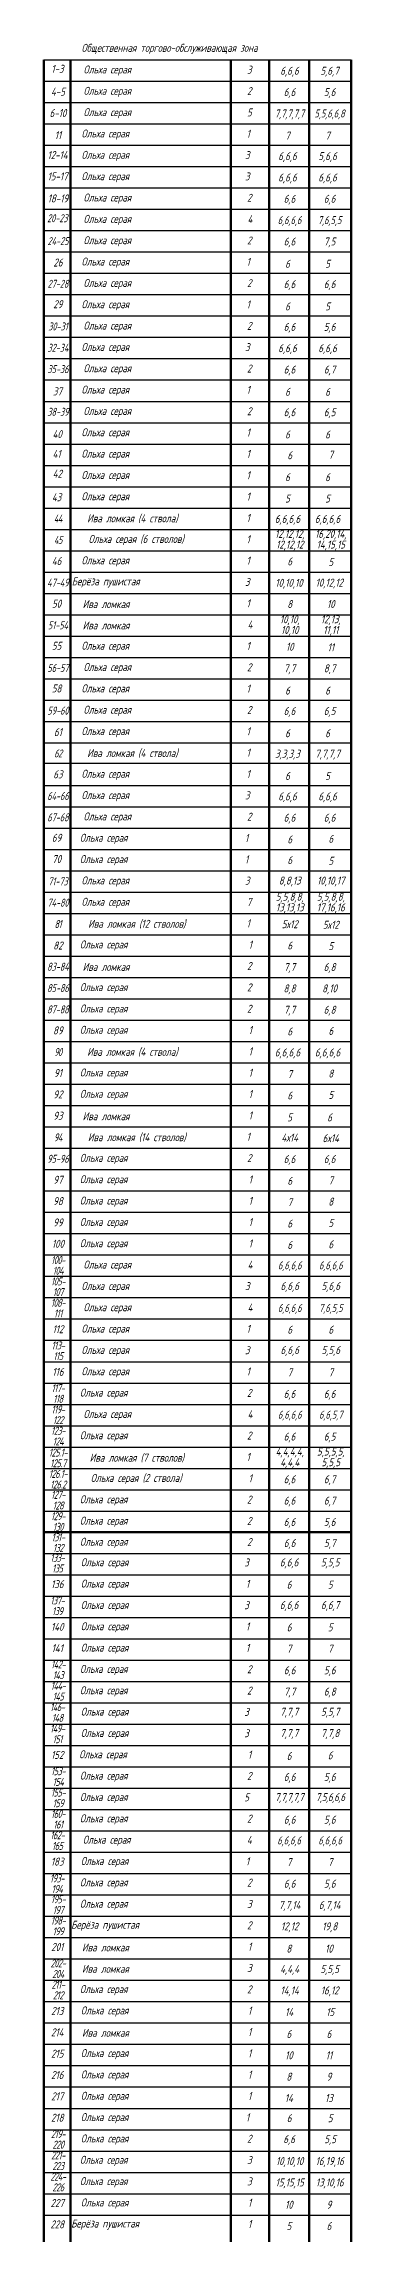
# Model space of a CAD drawing. Header units: metres. Extents: x 23128 to 34628, y -678634 to 13070.
# Drawn here: x 23128 to 34628, y -69004 to 13070 of the extents above; entities that cross this region are included whole.
import ezdxf

# ---------------------------------------------------------------- set-up
doc = ezdxf.new("R2010")
doc.units = ezdxf.units.M
for name, color, linetype, lineweight in [('Лиственные', 160, 'Continuous', 30), ('ТАБЛИЦА 50', 51, 'Continuous', 50), ('ТЕКСТ', 250, 'Continuous', 30), ('текст 300', 7, 'Continuous', 30)]:
    doc.layers.add(name, color=color, linetype=linetype, lineweight=lineweight)
doc.layers.add('ТАБЛИЦА', color=18, linetype='Continuous', true_color=0x000000)
doc.styles.add('NF_VGP_3.0', font='cs_gost2304.shx', dxfattribs={"oblique": 15, "height": 300})

msp = doc.modelspace()

# ---------------------------------------------------------------- linework, layer by layer
at = {"layer": 'ТАБЛИЦА', "color": 0, "transparency": 33554687}
for points in [[(23128, 12467), (34628, 12467)], [(23128, 11667), (34628, 11667)], [(23128, 10867), (34628, 10867)], [(23128, 10067), (34628, 10067)], [(23128, 9267), (34628, 9267)], [(23128, 8467), (34628, 8467)], [(23128, 7667), (34628, 7667)], [(23128, 6867), (34628, 6867)], [(23128, 6067), (34628, 6067)], [(23128, 5267), (34628, 5267)], [(23128, 4467), (34628, 4467)], [(23128, 3667), (34628, 3667)], [(23128, 2867), (34628, 2867)], [(23128, 2067), (34628, 2067)], [(23128, 1267), (34628, 1267)], [(23128, 467), (34628, 467)], [(23128, -333), (34628, -333)], [(23128, -1133), (34628, -1133)], [(23128, -1933), (34628, -1933)], [(23128, -2733), (34628, -2733)], [(23128, -3533), (34628, -3533)], [(23128, -4333), (34628, -4333)], [(23128, -5133), (34628, -5133)], [(23128, -5933), (34628, -5933)], [(23128, -6733), (34628, -6733)], [(23128, -7533), (34628, -7533)], [(23128, -8333), (34628, -8333)], [(23128, -9133), (34628, -9133)], [(23128, -9933), (34628, -9933)], [(23128, -10733), (34628, -10733)], [(23128, -11533), (34628, -11533)], [(23128, -12333), (34628, -12333)], [(23128, -13133), (34628, -13133)], [(23128, -13902), (34628, -13902)], [(23128, -14733), (34628, -14733)], [(23128, -15533), (34628, -15533)], [(23128, -16333), (34628, -16333)], [(23128, -17133), (34628, -17133)], [(23128, -17933), (34628, -17933)], [(23128, -18733), (34628, -18733)], [(23128, -19533), (34628, -19533)], [(23128, -20333), (34628, -20333)], [(23128, -21133), (34628, -21133)], [(23128, -21933), (34628, -21933)], [(23128, -22733), (34628, -22733)], [(23128, -23533), (34628, -23533)], [(23128, -24333), (34628, -24333)], [(23128, -25133), (34628, -25133)], [(23128, -25933), (34628, -25933)], [(23128, -26733), (34628, -26733)], [(23128, -27533), (34628, -27533)], [(23128, -28333), (34628, -28333)], [(23128, -29133), (34628, -29133)], [(23128, -29933), (34628, -29933)], [(23128, -30733), (34628, -30733)], [(23128, -31533), (34628, -31533)], [(23128, -32333), (34628, -32333)], [(23128, -33133), (34628, -33133)], [(23128, -33933), (34628, -33933)], [(23128, -34733), (34628, -34733)], [(23128, -35533), (34628, -35533)], [(23128, -36333), (34628, -36333)], [(23128, -37133), (34628, -37133)], [(23128, -37933), (34628, -37933)], [(23128, -38733), (34628, -38733)], [(23128, -39533), (34628, -39533)], [(23128, -40333), (34628, -40333)], [(23128, -41133), (34628, -41133)], [(23128, -41933), (34628, -41933)], [(23128, -43523), (34628, -43523)], [(23128, -44323), (34628, -44323)], [(23128, -45123), (34628, -45123)], [(23128, -45923), (34628, -45923)], [(23128, -46723), (34628, -46723)], [(23128, -47523), (34628, -47523)], [(23128, -48323), (34628, -48323)], [(23128, -49123), (34628, -49123)], [(23128, -49923), (34628, -49923)], [(23128, -50723), (34628, -50723)], [(23128, -51523), (34628, -51523)], [(23128, -52323), (34628, -52323)], [(23128, -53123), (34628, -53123)], [(23128, -53923), (34628, -53923)], [(23128, -54723), (34628, -54723)], [(23128, -55523), (34628, -55523)], [(23128, -56323), (34628, -56323)], [(23128, -57123), (34628, -57123)], [(23128, -57923), (34628, -57923)], [(23128, -58723), (34628, -58723)], [(23128, -59523), (34628, -59523)], [(23128, -60323), (34628, -60323)], [(23128, -61123), (34628, -61123)], [(23128, -61923), (34628, -61923)], [(23128, -62723), (34628, -62723)], [(23128, -63523), (34628, -63523)], [(23128, -64323), (34628, -64323)], [(23128, -65123), (34628, -65123)], [(23128, -65923), (34628, -65923)], [(23128, -66723), (34628, -66723)], [(23128, -67523), (34628, -67523)], [(23128, -68323), (34628, -68323)]]:
    msp.add_lwpolyline(points, dxfattribs=at)
at = {"layer": 'ТАБЛИЦА 50', "color": 7, "transparency": 33554687}
for points in [[(23128, -42723), (23128, 12467)], [(24128, -42723), (24128, 12467)], [(30128, -42724), (30128, 12467)], [(30128, -42724), (30128, 12467)], [(31556, -42724), (31556, 12467)], [(31556, -42724), (31556, 12467)], [(33056, -42724), (33056, 12467)], [(33056, -42724), (33056, 12467)], [(34628, -42724), (34628, 12467)], [(34628, -42724), (34628, 12467)], [(23128, -42723), (34628, -42723)], [(23128, -98713), (23128, -42723)], [(24128, -98713), (24128, -42723)], [(30128, -98714), (30128, -42723)], [(30128, -98714), (30128, -42723)], [(31556, -98714), (31556, -42723)], [(31556, -98714), (31556, -42723)], [(33056, -98714), (33056, -42723)], [(33056, -98714), (33056, -42723)], [(34628, -98714), (34628, -42723)]]:
    msp.add_lwpolyline(points, dxfattribs=at)

# ---------------------------------------------------------------- texts
at = {"layer": 'Лиственные', "lineweight": 30, "transparency": 33554687, "char_height": 300, "attachment_point": 5, "style": 'NF_VGP_3.0'}
for s, insert, width in [('Ольха серая', (25503, 12067), 6349.98), ('Ольха серая', (25503, 11267), 6349.98), ('Ольха серая', (25427, 9667), 6349.98), ('Ольха серая', (25503, 10467), 6349.98), ('Ольха серая', (25427, 8867), 6349.98), ('Ольха серая', (25427, 8067), 6349.98), ('Ольха серая', (25503, 7267), 6349.98), ('Ольха серая', (25503, 6467), 6349.98), ('Ольха серая', (25503, 5667), 6349.98), ('Ольха серая', (25427, 4867), 6349.98), ('Ольха серая', (25503, 4067), 6349.98), ('Ольха серая', (25427, 3267), 6349.98), ('Ольха серая', (25503, 2467), 6349.98), ('Ольха серая', (25427, 1667), 6349.98), ('Ольха серая', (25503, 867), 6349.98), ('Ольха серая', (25427, 67), 6349.98), ('Ольха серая', (25503, -733), 6349.98), ('Ольха серая', (25427, -1533), 6349.98), ('Ольха серая', (25427, -2333), 6349.98), ('Ольха серая', (25427, -3133), 6349.98), ('Ольха серая', (25427, -3933), 6349.98), ('Ива ломкая (4 ствола)', (26442, -4733), 6349.98), ('Ольха серая (6 стволов)', (26584, -5533), 6349.98), ('Ольха серая', (25427, -6333), 6349.98), ('\\pxqj;Берёза пушистая', (26041, -7121), 3736), ('Ива ломкая', (25454, -7933), 6349.98), ('Ива ломкая', (25454, -8733), 6349.98), ('Ольха серая', (25427, -9533), 6349.98), ('Ольха серая', (25503, -10333), 6349.98), ('Ольха серая', (25427, -11133), 6349.98), ('Ольха серая', (25503, -11933), 6349.98), ('Ольха серая', (25427, -12733), 6349.98), ('Ива ломкая (4 ствола)', (26442, -13533), 6349.98), ('Ольха серая', (25427, -14333), 6349.98), ('Ольха серая', (25427, -15133), 6349.98), ('Ольха серая', (25503, -15933), 6349.98), ('Ольха серая', (25366, -16733), 6349.98), ('Ольха серая', (25366, -17533), 6349.98), ('Ольха серая', (25427, -18333), 6349.98), ('Ольха серая', (25427, -19133), 6349.98), ('Ива ломкая (12 стволов)', (26606, -19933), 6349.98), ('Ольха серая', (25366, -20733), 6349.98), ('Ольха серая', (25366, -22333), 6349.98), ('Ива ломкая', (25454, -21533), 6349.98), ('Ольха серая', (25366, -23133), 6349.98), ('Ольха серая', (25366, -23933), 6349.98), ('Ива ломкая (4 ствола)', (26442, -24733), 6349.98), ('Ольха серая', (25366, -25533), 6349.98), ('Ольха серая', (25366, -26333), 6349.98), ('Ива ломкая', (25454, -27133), 6349.98), ('Ива ломкая (14 стволов)', (26606, -27933), 6349.98), ('Ольха серая', (25366, -28733), 6349.98), ('Ольха серая', (25366, -29533), 6349.98), ('Ольха серая', (25366, -30333), 6349.98), ('Ольха серая', (25366, -31133), 6349.98), ('Ольха серая', (25366, -31933), 6349.98), ('Ольха серая', (25503, -32733), 6349.98), ('Ольха серая', (25427, -33533), 6349.98), ('Ольха серая', (25503, -34333), 6349.98), ('Ольха серая', (25427, -35133), 6349.98), ('Ольха серая', (25427, -35933), 6349.98), ('Ольха серая', (25427, -36733), 6349.98), ('Ольха серая', (25366, -37533), 6349.98), ('Ольха серая', (25503, -38333), 6349.98), ('Ольха серая', (25366, -39133), 6349.98), ('Ива ломкая (7 стволов)', (26606, -39947), 6349.98), ('Ольха серая (2 ствола)', (26584, -40733), 6349.98), ('Ольха серая', (25366, -41533), 6349.98), ('Ольха серая', (25366, -42333), 6349.98), ('Ольха серая', (25369, -43123), 6349.98), ('Ольха серая', (25402, -43892), 6349.98), ('Ольха серая', (25402, -44692), 6349.98), ('Ольха серая', (25402, -45492), 6349.98), ('Ольха серая', (25402, -46292), 6349.98), ('Ольха серая', (25402, -47092), 6349.98), ('Ольха серая', (25369, -47892), 6349.98), ('Ольха серая', (25369, -48692), 6349.98), ('Ольха серая', (25402, -49492), 6349.98), ('Ольха серая', (25402, -50292), 6349.98), ('Ольха серая', (25341, -51092), 6349.98), ('Ольха серая', (25369, -51892), 6349.98), ('Ольха серая', (25369, -52692), 6349.98), ('Ольха серая', (25369, -53492), 6349.98), ('Ольха серая', (25479, -54292), 6349.98), ('Ольха серая', (25402, -55092), 6349.98), ('Ольха серая', (25369, -55892), 6349.98), ('Ольха серая', (25369, -56692), 6349.98), ('\\pxqj;Берёза пушистая', (26017, -57481), 3736), ('Ива ломкая', (25430, -58292), 6349.98), ('Ива ломкая', (25430, -59092), 6349.98), ('Ольха серая', (25369, -59892), 6349.98), ('Ольха серая', (25402, -60692), 6349.98), ('Ива ломкая', (25430, -61492), 6349.98), ('Ольха серая', (25402, -62292), 6349.98), ('Ольха серая', (25402, -63092), 6349.98), ('Ольха серая', (25402, -63892), 6349.98), ('Ольха серая', (25402, -64692), 6349.98), ('Ольха серая', (25402, -65492), 6349.98), ('Ольха серая', (25369, -66292), 6349.98), ('Ольха серая', (25369, -67092), 6349.98), ('Ольха серая', (25402, -67892), 6349.98), ('\\pxqj;Берёза пушистая', (26017, -68681), 3736)]:
    msp.add_mtext(s, dxfattribs=dict(at, insert=insert, width=width))
at = {"layer": 'Лиственные', "color": 5, "char_height": 300, "attachment_point": 1, "style": 'NF_VGP_3.0'}
for s, insert, width in [('3', (30730, 12247), 232.3), ('2', (30730, 11447), 243.91), ('5', (30730, 10647), 232.3), ('3', (30654, 9047), 232.3), ('1', (30714, 9847), 156.16), ('3', (30654, 8247), 232.3), ('2', (30730, 7447), 243.91), ('4', (30750, 6647), 239.07), ('2', (30730, 5847), 243.91), ('1', (30714, 5047), 156.16), ('2', (30730, 4247), 243.91), ('1', (30714, 3447), 156.16), ('2', (30730, 2647), 243.91), ('3', (30654, 1847), 232.3), ('2', (30730, 1047), 243.91), ('1', (30714, 247), 156.16), ('2', (30730, -553), 243.91), ('1', (30714, -1353), 156.16), ('1', (30714, -2153), 156.16), ('1', (30714, -2953), 156.16), ('1', (30714, -3753), 156.16), ('1', (30714, -4553), 156.16), ('1', (30714, -5353), 156.16), ('1', (30714, -6153), 156.16), ('3', (30654, -6953), 232.3), ('1', (30714, -7753), 156.16), ('4', (30750, -8553), 239.07), ('1', (30714, -9353), 156.16), ('2', (30730, -10153), 243.91), ('1', (30714, -10953), 156.16), ('2', (30730, -11753), 243.91), ('1', (30714, -12553), 156.16), ('1', (30714, -13353), 156.16), ('1', (30714, -14153), 156.16), ('3', (30654, -14953), 232.3), ('2', (30730, -15753), 243.91), ('1', (30653, -16553), 156.16), ('1', (30653, -17353), 156.16), ('3', (30654, -18153), 232.3), ('7', (30721, -18953), 216.46), ('1', (30714, -19753), 156.16), ('1', (30791, -20553), 156.16), ('2', (30730, -21353), 243.91), ('2', (30730, -22153), 243.91), ('2', (30730, -22953), 243.91), ('1', (30791, -23753), 156.16), ('1', (30791, -24553), 156.16), ('1', (30791, -25353), 156.16), ('1', (30791, -26153), 156.16), ('1', (30791, -26953), 156.16), ('1', (30714, -27753), 156.16), ('2', (30730, -28553), 243.91), ('1', (30791, -29353), 156.16), ('1', (30791, -30153), 156.16), ('1', (30791, -30953), 156.16), ('1', (30791, -31753), 156.16), ('4', (30750, -32553), 239.07), ('3', (30654, -33353), 232.3), ('4', (30750, -34153), 239.07), ('1', (30714, -34953), 156.16), ('3', (30654, -35753), 232.3), ('1', (30714, -36553), 156.16), ('2', (30730, -37353), 243.91), ('4', (30750, -38153), 239.07), ('2', (30730, -38953), 243.91), ('1', (30714, -39753), 156.16), ('1', (30791, -40553), 156.16), ('2', (30730, -41353), 243.91), ('2', (30730, -42153), 243.91), ('2', (30734, -42943), 243.91), ('3', (30629, -43712), 232.3), ('1', (30689, -44512), 156.16), ('3', (30629, -45312), 232.3), ('1', (30689, -46112), 156.16), ('1', (30689, -46912), 156.16), ('2', (30734, -47712), 243.91), ('2', (30734, -48512), 243.91), ('3', (30629, -49312), 232.3), ('3', (30629, -50112), 232.3), ('1', (30766, -50912), 156.16), ('5', (30629, -52512), 232.3), ('2', (30734, -51712), 243.91), ('2', (30734, -53312), 243.91), ('4', (30726, -54112), 239.07), ('1', (30689, -54912), 156.16), ('2', (30734, -55712), 243.91), ('3', (30734, -56512), 232.3), ('2', (30734, -57312), 243.91), ('1', (30766, -58112), 156.16), ('3', (30734, -58912), 232.3), ('2', (30734, -59712), 243.91), ('1', (30766, -60512), 156.16), ('1', (30766, -61312), 156.16), ('1', (30766, -62112), 156.16), ('1', (30766, -62912), 156.16), ('1', (30766, -63712), 156.16), ('1', (30689, -64512), 156.16), ('2', (30734, -65312), 243.91), ('3', (30734, -66112), 232.3), ('3', (30734, -66912), 232.3), ('1', (30766, -67712), 156.16), ('1', (30766, -68512), 156.16)]:
    msp.add_mtext(s, dxfattribs=dict(at, insert=insert, width=width))
at = {"layer": 'ТЕКСТ', "color": 31, "insert": (24538, 13068), "char_height": 300, "width": 9022.45, "attachment_point": 1, "style": 'NF_VGP_3.0'}
msp.add_mtext('Общественная торгово-обслуживающая зона', dxfattribs=at)
at = {"layer": 'текст 300', "transparency": 33554687, "char_height": 300, "attachment_point": 5, "style": 'NF_VGP_3.0'}
for s, insert, width in [('1-3', (23635, 12131), 1427.54), ('6,6,6', (32321, 12024), 1427.54), ('5,6,7', (33821, 12024), 1427.54), ('6,6', (32321, 11224), 1427.54), ('5,6', (33821, 11224), 1427.54), ('{\\W0.9;7,7,7,7,7}', (32321, 10424), 1427.54), ('{\\W0.9;5,5,6,6,8}', (33821, 10424), 1427.54), ('7', (32245, 9624), 1427.54), ('7', (33745, 9624), 1427.54), ('6,6,6', (32245, 8824), 1427.54), ('6,6,6', (32245, 8024), 1427.54), ('5,6,6', (33745, 8824), 1427.54), ('6,6,6', (33745, 8024), 1427.54), ('6,6', (32321, 7224), 1427.54), ('6,6', (33821, 7224), 1427.54), ('{\\W0.9;6,6,6,6}', (32321, 6424), 5902.74), ('{\\W0.9;7,6,5,5}', (33821, 6424), 3711.29), ('6,6', (32321, 5624), 1427.54), ('7,5', (33821, 5624), 1427.54), ('6', (32245, 4824), 1427.54), ('5', (33745, 4824), 1427.54), ('6,6', (32321, 4024), 1427.54), ('6,6', (33821, 4024), 1427.54), ('6', (32245, 3224), 1427.54), ('5', (33745, 3224), 1427.54), ('6,6', (32321, 2424), 1427.54), ('5,6', (33821, 2424), 1427.54), ('6,6,6', (32245, 1624), 1427.54), ('6,6,6', (33745, 1624), 1427.54), ('6,6', (32321, 824), 1427.54), ('6,7', (33821, 824), 1427.54), ('6', (32245, 24), 1427.54), ('6', (33745, 24), 1427.54), ('6,6', (32321, -776), 1427.54), ('6,5', (33821, -776), 1427.54), ('6', (32245, -1576), 1427.54), ('6', (33745, -1576), 1427.54), ('6', (32330, -2355), 1500), ('7', (33866, -2333), 1572.46), ('6', (32245, -3176), 1427.54), ('6', (33745, -3176), 1427.54), ('5', (32245, -3976), 1427.54), ('5', (33745, -3976), 1427.54), ('6,6,6,6', (32245, -4776), 1427.54), ('6,6,6,6', (33745, -4776), 1427.54), ('6', (32330, -6333), 1500), ('5', (33866, -6355), 1572.46), ('10,10,10', (32301, -7171), 1427.54), ('10,12,12', (33810, -7163), 1427.54), ('8', (32330, -7933), 1500), ('10', (33866, -7933), 1572.46), ('10', (32330, -9533), 1500), ('11', (33866, -9555), 1572.46), ('7,7', (32321, -10376), 1427.54), ('8,7', (33821, -10376), 1427.54), ('6', (32245, -11176), 1427.54), ('6', (33745, -11176), 1427.54), ('6,6', (32321, -11976), 1427.54), ('6,5', (33821, -11976), 1427.54), ('6', (32245, -12776), 1427.54), ('6', (33745, -12776), 1427.54), ('3,3,3,3', (32245, -13576), 1427.54), ('7,7,7,7', (33745, -13576), 1427.54), ('6', (32245, -14376), 1427.54), ('5', (33745, -14376), 1427.54), ('6,6,6', (32245, -15176), 1427.54), ('6,6,6', (33745, -15176), 1427.54), ('6,6', (32321, -15976), 1427.54), ('6,6', (33821, -15976), 1427.54), ('6', (32330, -16755), 1500), ('6', (33866, -16733), 1572.46), ('6', (32330, -17533), 1500), ('5', (33866, -17555), 1572.46), ('8,8,13', (32330, -18333), 1500), ('10,10,17', (33866, -18333), 1572.46), ('5х12', (32330, -19933), 1500), ('5х12', (33866, -19955), 1572.46), ('6', (32330, -20733), 1500), ('5', (33866, -20755), 1572.46), ('7,7', (32321, -21576), 1427.54), ('6,8', (33821, -21576), 1427.54), ('8,8', (32321, -22376), 1427.54), ('8,10', (33821, -22376), 1427.54), ('7,7', (32321, -23176), 1427.54), ('6,8', (33821, -23176), 1427.54), ('6', (33866, -23933), 1572.46), ('6,6,6,6', (32245, -24776), 1427.54), ('6', (32330, -23955), 1500), ('6,6,6,6', (33745, -24776), 1427.54), ('7', (32330, -25555), 1500), ('8', (33866, -25533), 1572.46), ('6', (32330, -26355), 1500), ('5', (33866, -26333), 1572.46), ('5', (32321, -27176), 1427.54), ('6', (33821, -27176), 1427.54), ('4х14', (32330, -27933), 1500), ('6х14', (33866, -27955), 1572.46), ('6,6', (32321, -28776), 1427.54), ('6,6', (33821, -28776), 1427.54), ('6', (32330, -29555), 1500), ('7', (33866, -29533), 1572.46), ('7', (32330, -30355), 1500), ('8', (33866, -30333), 1572.46), ('6', (32330, -31155), 1500), ('5', (33866, -31133), 1572.46), ('6', (32330, -31955), 1500), ('6', (33866, -31933), 1572.46), ('{\\W0.9;6,6,6,6}', (32330, -32755), 1500), ('{\\W0.9;6,6,6,6}', (33866, -32755), 1572.46), ('6,6,6', (32330, -33533), 1500), ('5,6,6', (33866, -33533), 1540.96), ('{\\W0.9;6,6,6,6}', (32330, -34355), 1500), ('{\\W0.9;7,6,5,5}', (33866, -34355), 1572.46), ('6', (32330, -35133), 1500), ('6', (33866, -35133), 1572.46), ('6,6,6', (32330, -35933), 1500), ('5,5,6', (33866, -35933), 1540.96), ('7', (32330, -36733), 1500), ('7', (33866, -36733), 1572.46), ('6,6', (32321, -37576), 1427.54), ('6,6', (33821, -37576), 1427.54), ('{\\W0.9;6,6,6,6}', (32330, -38355), 1500), ('{\\W0.9;6,6,5,7}', (33866, -38355), 1572.46), ('6,6', (32321, -39176), 1427.54), ('6,5', (33821, -39176), 1427.54), ('6,6', (32321, -40776), 1427.54), ('6,7', (33821, -40776), 1427.54), ('6,6', (32321, -41576), 1427.54), ('6,7', (33821, -41576), 1427.54), ('6,6', (32321, -42376), 1427.54), ('5,6', (33821, -42376), 1427.54), ('6,6', (32325, -43167), 1427.54), ('5,7', (33825, -43167), 1427.54), ('6,6,6', (32306, -43892), 1500), ('5,5,5', (33842, -43892), 1540.96), ('6', (32306, -44692), 1500), ('5', (33842, -44692), 1572.46), ('6,6,6', (32306, -45492), 1500), ('6,6,7', (33842, -45492), 1540.96), ('6', (32306, -46292), 1500), ('5', (33842, -46292), 1572.46), ('7', (32306, -47092), 1500), ('7', (33842, -47092), 1572.46), ('6,6', (32325, -47936), 1427.54), ('5,6', (33825, -47936), 1427.54), ('7,7', (32325, -48736), 1427.54), ('6,8', (33825, -48736), 1427.54), ('7,7,7', (32306, -49492), 1500), ('5,5,7', (33842, -49492), 1540.96), ('7,7,7', (32306, -50292), 1500), ('7,7,8', (33842, -50292), 1540.96), ('6', (32306, -51114), 1500), ('6', (33842, -51092), 1572.46), ('{\\T0.9;7,7,7,7,7}', (32306, -52692), 1500), ('6,6', (32325, -51936), 1427.54), ('{\\T0.9;7,5,6,6,6}', (33842, -52692), 1540.96), ('5,6', (33825, -51936), 1427.54), ('{\\W0.9;6,6,6,6}', (32306, -54314), 1500), ('6,6', (32325, -53536), 1427.54), ('{\\W0.9;6,6,6,6}', (33842, -54314), 1572.46), ('5,6', (33825, -53536), 1427.54), ('7', (32306, -55092), 1500), ('7', (33842, -55092), 1572.46), ('6,6', (32325, -55936), 1427.54), ('5,6', (33825, -55936), 1427.54), ('7,7,14', (32325, -56736), 1427.54), ('6,7,14', (33825, -56736), 1427.54), ('12,12', (32325, -57536), 1427.54), ('19,8', (33825, -57536), 1427.54), ('8', (32297, -58336), 1427.54), ('10', (33797, -58336), 1427.54), ('4,4,4', (32325, -59136), 1427.54), ('5,5,5', (33825, -59136), 1427.54), ('14,14', (32325, -59936), 1427.54), ('16,12', (33825, -59936), 1427.54), ('14', (32306, -60714), 1500), ('15', (33842, -60714), 1572.46), ('6', (32297, -61536), 1427.54), ('6', (33797, -61536), 1427.54), ('10', (32297, -62336), 1427.54), ('11', (33797, -62336), 1427.54), ('8', (32297, -63136), 1427.54), ('9', (33797, -63136), 1427.54), ('14', (32297, -63936), 1427.54), ('13', (33797, -63936), 1427.54), ('6', (32306, -64692), 1500), ('5', (33842, -64692), 1572.46), ('6,6', (32306, -65514), 1500), ('5,5', (33842, -65514), 1572.46), ('10,10,10', (32325, -66336), 1427.54), ('16,19,16', (33825, -66336), 1427.54), ('15,15,15', (32325, -67136), 1427.54), ('13,10,16', (33825, -67136), 1427.54), ('10', (32297, -67936), 1427.54), ('9', (33797, -67936), 1427.54), ('5', (32297, -68736), 1427.54), ('6', (33797, -68736), 1427.54)]:
    msp.add_mtext(s, dxfattribs=dict(at, insert=insert, width=width))
at = {"layer": 'текст 300', "color": 7, "transparency": 33554687, "char_height": 300, "attachment_point": 5, "style": 'NF_VGP_3.0'}
for s, insert, width in [('{\\C256;4-5}', (23654, 11273), 1427.54), ('{\\C256;6-10}', (23654, 10473), 1427.54), ('{\\C256;12-14}', (23639, 8900), 1427.54), ('{\\C256;11}', (23653, 9644), 1427.54), ('{\\C256;15-17}', (23639, 8100), 1427.54), ('{\\C256;18-19}', (23654, 7273), 1427.54), ('{\\W0.8;\\C256;20-23}', (23631, 6531), 1427.54), ('{\\W0.8;\\C256;24-25}', (23654, 5673), 1427.54), ('{\\C0;26}', (23654, 4870), 1427.54), ('{\\W0.8;\\C256;27-28}', (23654, 4073), 1427.54), ('{\\C256;29}', (23650, 3308), 1427.54), ('{\\W0.8;\\C256;30-31}', (23654, 2473), 1427.54), ('{\\W0.8;\\C256;32-34}', (23654, 1673), 1427.54), ('{\\W0.8;\\C256;35-36}', (23654, 873), 1427.54), ('{\\C256;37}', (23636, 42), 1427.54), ('{\\W0.8;\\C256;38-39}', (23654, -727), 1427.54), ('{\\C256;40}', (23626, -1563), 1427.54), ('{\\C256;41}', (23603, -2304), 1427.54), ('{\\C256;42}', (23632, -3045), 1427.54), ('{\\C256;43}', (23603, -3928), 1427.54), ('{\\C256;46}', (23603, -6318), 1427.54), ('{\\W0.8;\\C256;47-49}', (23654, -7127), 1427.54), ('{\\C256;50}', (23603, -7918), 1427.54), ('{\\W0.8;\\C256;51-54}', (23654, -8727), 1427.54), ('{\\C0;55}', (23603, -9497), 1427.54), ('{\\W0.8;\\C256;56-57}', (23654, -10327), 1427.54), ('{\\C256;58}', (23603, -11097), 1427.54), ('{\\W0.8;\\C256;59-60}', (23654, -11927), 1427.54), ('{\\C256;61}', (23653, -12733), 1000), ('{\\C0;63}', (23653, -14315), 1000), ('{\\W0.8;\\C256;64-66}', (23654, -15127), 1427.54), ('{\\W0.8;\\C256;67-68}', (23654, -15927), 1427.54), ('{\\C256;69}', (23604, -16694), 1427.54), ('{\\C256;70}', (23604, -17494), 1427.54), ('{\\W0.8;\\C256;71-73}', (23654, -18327), 1427.54), ('{\\W0.8;\\C256;74-80}', (23654, -19127), 1427.54), ('{\\C256;82}', (23653, -20733), 1000), ('{\\W0.8;\\C256;83-84}', (23653, -21527), 1000), ('{\\W0.8;\\C256;87-88}', (23653, -23127), 1000), ('{\\W0.8;\\C256;85-86}', (23653, -22327), 1000), ('{\\C256;89}', (23653, -23914), 1000), ('{\\C256;91}', (23653, -25514), 1000), ('{\\C256;92}', (23653, -26314), 1000), ('{\\C256;93}', (23653, -27114), 1000), ('{\\W0.8;\\C256;95-96}', (23653, -28727), 1000), ('{\\C256;97}', (23653, -29514), 1000), ('{\\C256;98}', (23653, -30314), 1000), ('{\\C256;99}', (23653, -31114), 1000), ('{\\C256;100}', (23653, -31914), 1000), ('{\\C256;112}', (23653, -35115), 1000), ('{\\C256;116}', (23653, -36715), 1000), ('{\\C256;136}', (23628, -44674), 1000), ('{\\C256;140}', (23628, -46274), 1000), ('{\\C256;141}', (23628, -47074), 1000), ('{\\C256;152}', (23628, -51073), 1000), ('{\\C256;183}', (23628, -55074), 1000), ('{\\C256;201}', (23628, -58273), 1000), ('{\\C256;213}', (23628, -60673), 1000), ('{\\C256;214}', (23628, -61473), 1000), ('{\\C256;215}', (23628, -62273), 1000), ('{\\C256;216}', (23628, -63073), 1000), ('{\\C256;217}', (23628, -63873), 1000), ('{\\C256;218}', (23628, -64674), 1000), ('{\\C256;227}', (23628, -67873), 1000), ('{\\C256;228}', (23628, -68673), 1000)]:
    msp.add_mtext(s, dxfattribs=dict(at, insert=insert, width=width))
at = {"layer": 'текст 300', "color": 7, "transparency": 33554687, "char_height": 300, "attachment_point": 5, "line_spacing_factor": 0.8, "style": 'NF_VGP_3.0'}
for s, insert, width in [('{\\W0.9;\\T0.9;\\C256;44}', (23653, -4725), 1000), ('{\\W0.9;\\T0.9;\\C256;45}', (23653, -5533), 1000), ('{\\W0.9;\\T0.9;\\C256;62}', (23655, -13532), 1004.28), ('{\\W0.9;\\T0.9;\\C256;81}', (23653, -19925), 1000), ('{\\W0.9;\\T0.9;\\C256;90}', (23653, -24725), 1000), ('{\\W0.9;\\T0.9;\\C256;94}', (23653, -27925), 1000), ('{\\W0.9;\\T0.9;\\C256;100-\\P104}', (23653, -32725), 904.92), ('{\\W0.9;\\T0.9;\\C256;105-\\P107}', (23653, -33525), 904.92), ('{\\W0.9;\\T0.9;\\C256;108-\\P111}', (23653, -34325), 904.92), ('{\\W0.9;\\T0.9;\\C256;113-\\P115}', (23653, -35925), 904.92), ('{\\W0.9;\\T0.9;\\C256;117-\\P118}', (23653, -37525), 904.92), ('{\\W0.9;\\T0.9;\\C256;119-\\P122}', (23653, -38325), 904.92), ('{\\W0.9;\\T0.9;\\C256;123-\\P124}', (23653, -39125), 904.92), ('{\\W0.9;\\T0.9;\\C256;125.1-\\P125.7}', (23653, -39940), 1000), ('{\\W0.9;\\T0.9;\\C256;126.1-\\P126.2}', (23653, -40740), 1000), ('{\\W0.9;\\T0.9;\\C256;127-\\P128}', (23653, -41525), 904.92), ('{\\W0.9;\\T0.9;\\C256;129-\\P130}', (23653, -42325), 904.92), ('{\\W0.9;\\T0.9;\\C256;131-\\P132}', (23656, -43116), 904.92), ('{\\W0.9;\\T0.9;\\C256;133-\\P135}', (23628, -43885), 904.92), ('{\\W0.9;\\T0.9;\\C256;137-\\P139}', (23628, -45485), 904.92), ('{\\W0.9;\\T0.9;\\C256;142-\\P143}', (23656, -47885), 904.92), ('{\\W0.9;\\T0.9;\\C256;144-\\P145}', (23656, -48685), 904.92), ('{\\W0.9;\\T0.9;\\C256;146-\\P148}', (23628, -49485), 904.92), ('{\\W0.9;\\T0.9;\\C256;149-\\P151}', (23628, -50285), 904.92), ('{\\W0.9;\\T0.9;\\C256;153-\\P154}', (23656, -51885), 904.92), ('{\\W0.9;\\T0.9;\\C256;155-\\P159}', (23656, -52685), 904.92), ('{\\W0.9;\\T0.9;\\C256;160-\\P161}', (23656, -53485), 904.92), ('{\\W0.9;\\T0.9;\\C256;162-\\P165}', (23628, -54285), 904.92), ('{\\W0.9;\\T0.9;\\C256;193-\\P194}', (23618, -55900), 980.61), ('{\\W0.9;\\T0.9;\\C256;195-\\P197}', (23656, -56685), 904.92), ('{\\W0.9;\\T0.9;\\C256;198-\\P199}', (23656, -57485), 904.92), ('{\\W0.9;\\T0.9;\\C256;202-\\P204}', (23656, -59085), 904.92), ('{\\W0.9;\\T0.9;\\C256;211-\\P212}', (23656, -59885), 904.92), ('{\\W0.9;\\T0.9;\\C256;219-\\P220}', (23656, -65485), 904.92), ('{\\W0.9;\\T0.9;\\C256;221-\\P223}', (23656, -66285), 904.92), ('{\\W0.9;\\T0.9;\\C256;224-\\P226}', (23656, -67085), 904.92)]:
    msp.add_mtext(s, dxfattribs=dict(at, insert=insert, width=width))
at = {"layer": 'текст 300', "transparency": 33554687, "char_height": 300, "attachment_point": 5, "line_spacing_factor": 0.8, "style": 'NF_VGP_3.0'}
for s, insert, width in [('12,12,12,\\P12,12,12', (32330, -5537), 1500), ('16,20,14,\\P14,15,15', (33866, -5537), 1572.46), ('10,10,\\P10,10', (32330, -8737), 1500), ('12,13,\\P11,11', (33866, -8737), 1572.46), ('5,5,8,8,\\P13,13,13', (32330, -19137), 1500), ('5,5,8,8,\\P17,16,16', (33866, -19137), 1572.46), ('4,4,4,4,\\P4,4,4', (32330, -39937), 1500), ('5,5,5,5,\\P5,5,5', (33866, -39937), 1572.46)]:
    msp.add_mtext(s, dxfattribs=dict(at, insert=insert, width=width))

doc.saveas('drawing.dxf')
